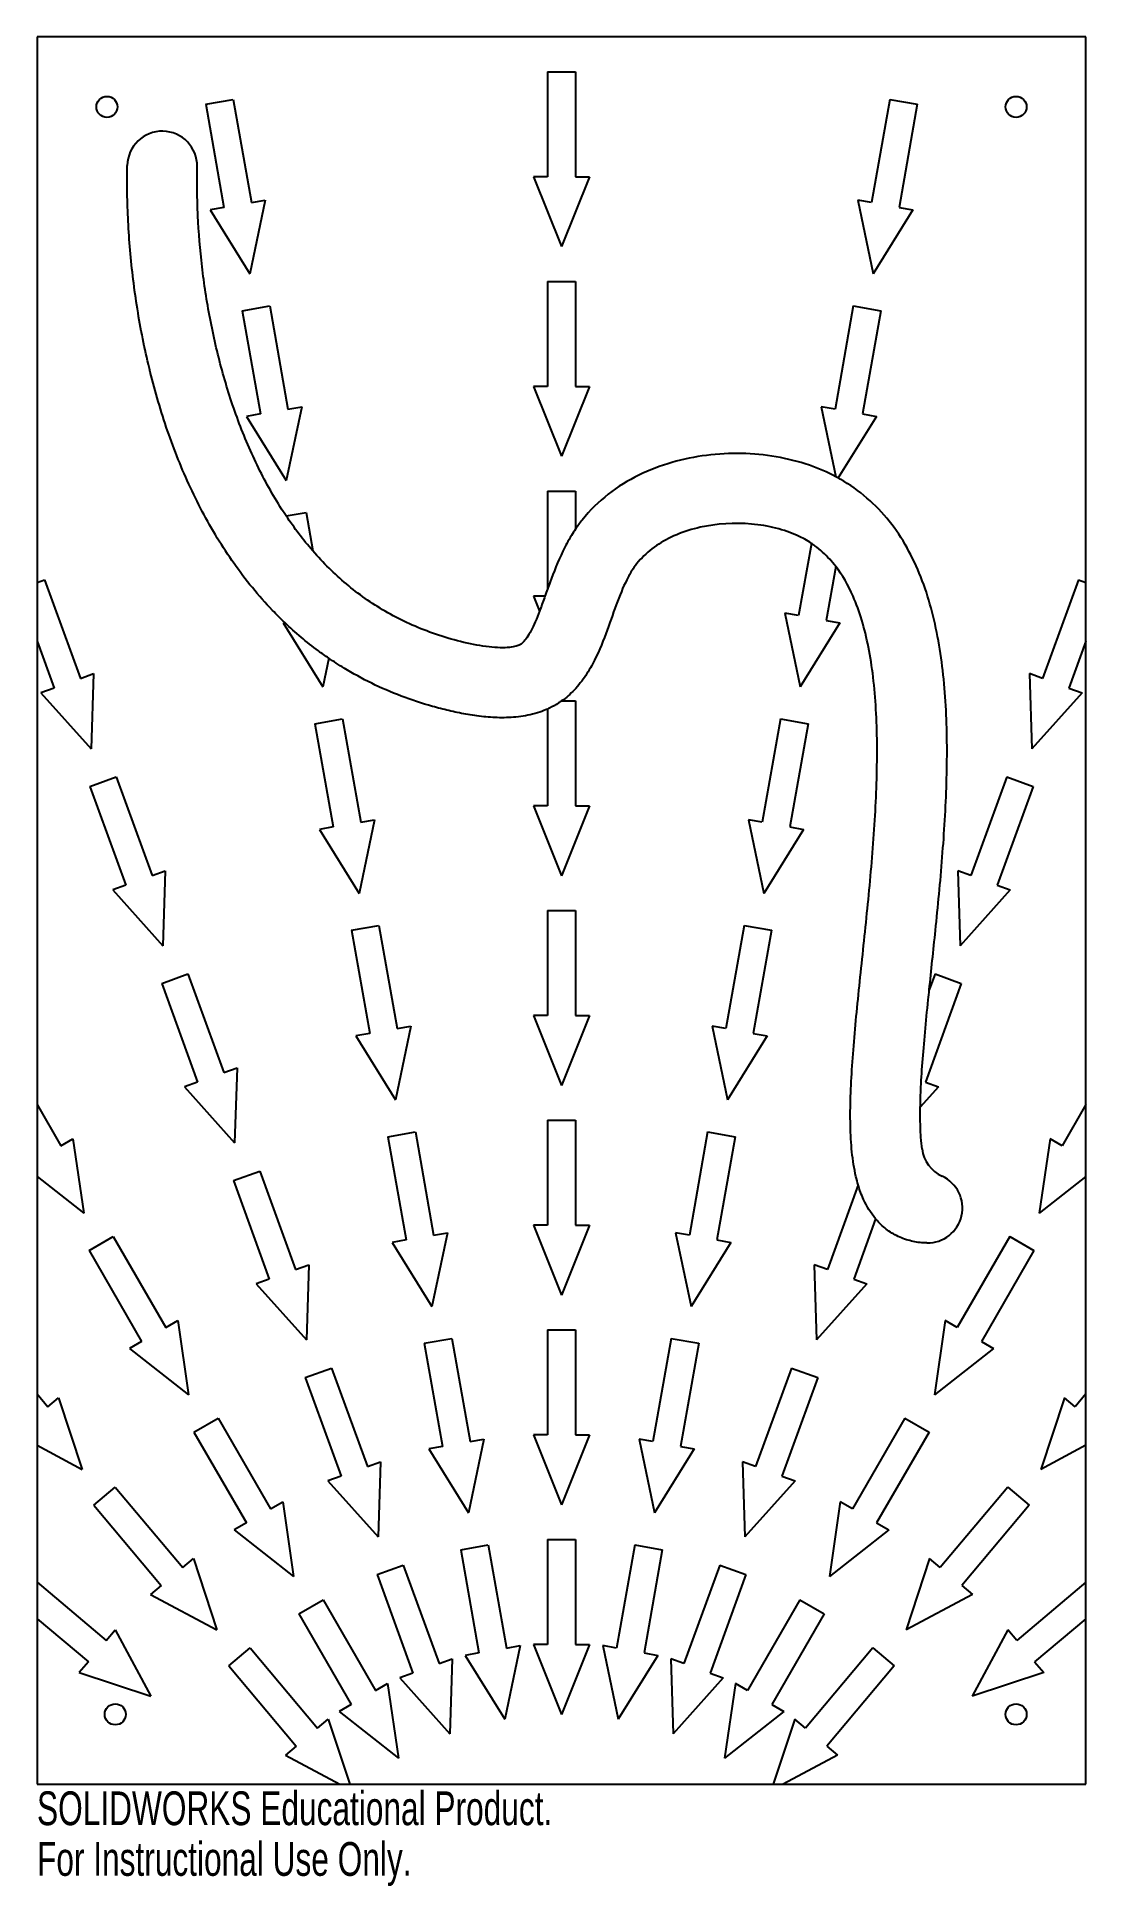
# Model space of a CAD drawing. Header units: millimetres. Extents: x -150 to 0, y -15 to 250.
import ezdxf

# ---------------------------------------------------------------- set-up
doc = ezdxf.new("R2010")
doc.units = ezdxf.units.MM
doc.styles.add('SLDTEXTSTYLE0', font='TXT', dxfattribs={"width": 0.7})

msp = doc.modelspace()

# ---------------------------------------------------------------- linework, layer by layer
at = {"color": 7, "linetype": 'Continuous', "lineweight": 25}
for p, q in [((-150, 250), (-150, 0)), ((0, 250), (-150, 250)), ((0, 0), (0, 250)), ((-77, 245), (-77, 230)), ((-77, 245), (-73, 245)), ((-73, 245), (-73, 230)), ((-125.88, 240.37), (-121.94, 241.07)), ((-121.94, 241.07), (-119.33, 226.3)), ((-28.06, 241.07), (-30.67, 226.3)), ((-28.06, 241.07), (-24.12, 240.37)), ((-125.88, 240.37), (-123.27, 225.6)), ((-24.12, 240.37), (-26.73, 225.6)), ((-77, 230), (-79, 230)), ((-79, 230), (-75, 220)), ((-71, 230), (-75, 220)), ((-73, 230), (-71, 230)), ((-123.27, 225.6), (-125.24, 225.25)), ((-125.24, 225.25), (-119.57, 216.1)), ((-117.36, 226.64), (-119.57, 216.1)), ((-119.33, 226.3), (-117.36, 226.64)), ((-30.67, 226.3), (-32.64, 226.64)), ((-32.64, 226.64), (-30.43, 216.1)), ((-24.76, 225.25), (-30.43, 216.1)), ((-26.73, 225.6), (-24.76, 225.25)), ((-77, 215), (-77, 200)), ((-77, 215), (-73, 215)), ((-73, 215), (-73, 200)), ((-120.67, 210.83), (-116.73, 211.52)), ((-120.67, 210.83), (-118.06, 196.06)), ((-116.73, 211.52), (-114.12, 196.75)), ((-33.27, 211.52), (-35.88, 196.75)), ((-33.27, 211.52), (-29.33, 210.83)), ((-29.33, 210.83), (-31.94, 196.06)), ((-77, 200), (-79, 200)), ((-79, 200), (-75, 190)), ((-71, 200), (-75, 190)), ((-73, 200), (-71, 200)), ((-118.06, 196.06), (-120.03, 195.71)), ((-112.15, 197.1), (-114.36, 186.56)), ((-114.12, 196.75), (-112.15, 197.1)), ((-35.88, 196.75), (-37.85, 197.1)), ((-37.85, 197.1), (-35.75, 187.08)), ((-31.94, 196.06), (-29.97, 195.71)), ((-120.03, 195.71), (-114.36, 186.56)), ((-29.97, 195.71), (-35.43, 186.9)), ((-77, 185), (-73, 185)), ((-77, 185), (-77, 171.01)), ((-73, 185), (-73, 179.58)), ((-114.37, 181.48), (-111.52, 181.98)), ((-111.52, 181.98), (-110.55, 176.46)), ((-39.26, 177.54), (-41.09, 167.21)), ((-150, 171.93), (-148.93, 172.32)), ((-148.93, 172.32), (-143.8, 158.22)), ((-35.78, 174.25), (-37.15, 166.51)), ((-1.07, 172.32), (-6.2, 158.22)), ((-1.07, 172.32), (0, 171.93)), ((-77.36, 170), (-79, 170)), ((-79, 170), (-78.14, 167.85)), ((-41.09, 167.21), (-43.06, 167.56)), ((-43.06, 167.56), (-40.85, 157.01)), ((-114.57, 166.21), (-114.82, 166.17)), ((-114.82, 166.17), (-109.15, 157.01)), ((-35.18, 166.17), (-40.85, 157.01)), ((-37.15, 166.51), (-35.18, 166.17)), ((-150, 163.56), (-147.56, 156.85)), ((0, 163.56), (-2.44, 156.85)), ((-143.8, 158.22), (-141.92, 158.91)), ((-141.92, 158.91), (-142.26, 148.14)), ((-108.29, 161.12), (-109.15, 157.01)), ((-6.2, 158.22), (-8.08, 158.91)), ((-8.08, 158.91), (-7.74, 148.14)), ((-147.56, 156.85), (-149.44, 156.17)), ((-149.44, 156.17), (-142.26, 148.14)), ((-0.56, 156.17), (-7.74, 148.14)), ((-2.44, 156.85), (-0.56, 156.17)), ((-77, 153.84), (-77, 140)), ((-74.98, 155), (-73, 155)), ((-73, 155), (-73, 140)), ((-110.25, 151.74), (-106.31, 152.44)), ((-110.25, 151.74), (-107.64, 136.97)), ((-106.31, 152.44), (-103.71, 137.66)), ((-43.69, 152.44), (-46.29, 137.66)), ((-43.69, 152.44), (-39.75, 151.74)), ((-39.75, 151.74), (-42.36, 136.97)), ((-142.43, 142.76), (-138.67, 144.13)), ((-138.67, 144.13), (-133.54, 130.03)), ((-11.33, 144.13), (-16.46, 130.03)), ((-11.33, 144.13), (-7.57, 142.76)), ((-142.43, 142.76), (-137.3, 128.66)), ((-7.57, 142.76), (-12.7, 128.66)), ((-101.74, 138.01), (-103.94, 127.47)), ((-103.71, 137.66), (-101.74, 138.01)), ((-77, 140), (-79, 140)), ((-79, 140), (-75, 130)), ((-71, 140), (-75, 130)), ((-73, 140), (-71, 140)), ((-46.29, 137.66), (-48.26, 138.01)), ((-48.26, 138.01), (-46.06, 127.47)), ((-107.64, 136.97), (-109.61, 136.62)), ((-109.61, 136.62), (-103.94, 127.47)), ((-40.39, 136.62), (-46.06, 127.47)), ((-42.36, 136.97), (-40.39, 136.62)), ((-133.54, 130.03), (-131.66, 130.71)), ((-131.66, 130.71), (-132, 119.95)), ((-16.46, 130.03), (-18.34, 130.71)), ((-18.34, 130.71), (-18, 119.95)), ((-137.3, 128.66), (-139.18, 127.98)), ((-139.18, 127.98), (-132, 119.95)), ((-10.82, 127.98), (-18, 119.95)), ((-12.7, 128.66), (-10.82, 127.98)), ((-77, 125), (-73, 125)), ((-77, 125), (-77, 110)), ((-73, 125), (-73, 110)), ((-105.04, 122.2), (-101.1, 122.89)), ((-105.04, 122.2), (-102.43, 107.42)), ((-101.1, 122.89), (-98.5, 108.12)), ((-48.9, 122.89), (-51.5, 108.12)), ((-48.9, 122.89), (-44.96, 122.2)), ((-44.96, 122.2), (-47.57, 107.42)), ((-132.17, 114.57), (-128.41, 115.94)), ((-132.17, 114.57), (-127.04, 100.47)), ((-128.41, 115.94), (-123.28, 101.84)), ((-17.83, 114.57), (-22.96, 100.47)), ((-21.59, 115.94), (-22.41, 113.68)), ((-21.59, 115.94), (-17.83, 114.57)), ((-77, 110), (-79, 110)), ((-79, 110), (-75, 100)), ((-71, 110), (-75, 100)), ((-73, 110), (-71, 110)), ((-102.43, 107.42), (-104.4, 107.08)), ((-104.4, 107.08), (-98.73, 97.92)), ((-96.53, 108.47), (-98.73, 97.92)), ((-98.5, 108.12), (-96.53, 108.47)), ((-51.5, 108.12), (-53.47, 108.47)), ((-53.47, 108.47), (-51.27, 97.92)), ((-45.6, 107.08), (-51.27, 97.92)), ((-47.57, 107.42), (-45.6, 107.08)), ((-123.28, 101.84), (-121.4, 102.52)), ((-121.4, 102.52), (-121.74, 91.76)), ((-127.04, 100.47), (-128.92, 99.79)), ((-128.92, 99.79), (-121.74, 91.76)), ((-21.08, 99.79), (-23.69, 96.87)), ((-22.96, 100.47), (-21.08, 99.79)), ((-150, 97.26), (-146.59, 91.35)), ((0, 97.26), (-3.41, 91.35)), ((-99.83, 92.65), (-95.89, 93.35)), ((-99.83, 92.65), (-97.23, 77.88)), ((-95.89, 93.35), (-93.29, 78.58)), ((-77, 95), (-73, 95)), ((-77, 95), (-77, 80)), ((-73, 95), (-73, 80)), ((-54.11, 93.35), (-56.71, 78.58)), ((-54.11, 93.35), (-50.17, 92.65)), ((-50.17, 92.65), (-52.77, 77.88)), ((-146.59, 91.35), (-144.86, 92.35)), ((-144.86, 92.35), (-143.32, 81.69)), ((-5.14, 92.35), (-6.68, 81.69)), ((-3.41, 91.35), (-5.14, 92.35)), ((-121.91, 86.38), (-118.15, 87.74)), ((-118.15, 87.74), (-113.02, 73.65)), ((-150, 86.95), (-143.32, 81.69)), ((-121.91, 86.38), (-116.78, 72.28)), ((-32.58, 85.75), (-36.98, 73.65)), ((0, 86.95), (-6.68, 81.69)), ((-77, 80), (-79, 80)), ((-79, 80), (-75, 70)), ((-71, 80), (-75, 70)), ((-73, 80), (-71, 80)), ((-30.09, 80.9), (-33.22, 72.28)), ((-142.56, 76.36), (-139.09, 78.36)), ((-139.09, 78.36), (-131.59, 65.37)), ((-97.23, 77.88), (-99.2, 77.53)), ((-99.2, 77.53), (-93.52, 68.38)), ((-91.32, 78.92), (-93.52, 68.38)), ((-93.29, 78.58), (-91.32, 78.92)), ((-56.71, 78.58), (-58.68, 78.92)), ((-58.68, 78.92), (-56.48, 68.38)), ((-50.8, 77.53), (-56.48, 68.38)), ((-52.77, 77.88), (-50.8, 77.53)), ((-10.91, 78.36), (-18.41, 65.37)), ((-10.91, 78.36), (-7.44, 76.36)), ((-142.56, 76.36), (-135.06, 63.37)), ((-113.02, 73.65), (-111.14, 74.33)), ((-111.14, 74.33), (-111.48, 63.57)), ((-36.98, 73.65), (-38.86, 74.33)), ((-38.86, 74.33), (-38.52, 63.57)), ((-7.44, 76.36), (-14.94, 63.37)), ((-116.78, 72.28), (-118.65, 71.6)), ((-118.65, 71.6), (-111.48, 63.57)), ((-31.35, 71.6), (-38.52, 63.57)), ((-33.22, 72.28), (-31.35, 71.6)), ((-131.59, 65.37), (-129.86, 66.37)), ((-129.86, 66.37), (-128.32, 55.71)), ((-20.14, 66.37), (-21.68, 55.71)), ((-18.41, 65.37), (-20.14, 66.37)), ((-94.62, 63.11), (-90.68, 63.8)), ((-90.68, 63.8), (-88.08, 49.03)), ((-77, 65), (-73, 65)), ((-77, 65), (-77, 50)), ((-73, 65), (-73, 50)), ((-59.32, 63.8), (-61.92, 49.03)), ((-59.32, 63.8), (-55.38, 63.11)), ((-135.06, 63.37), (-136.79, 62.37)), ((-136.79, 62.37), (-128.32, 55.71)), ((-94.62, 63.11), (-92.02, 48.34)), ((-55.38, 63.11), (-57.98, 48.34)), ((-13.21, 62.37), (-21.68, 55.71)), ((-14.94, 63.37), (-13.21, 62.37)), ((-111.65, 58.19), (-107.89, 59.55)), ((-107.89, 59.55), (-102.76, 45.46)), ((-42.11, 59.55), (-47.24, 45.46)), ((-42.11, 59.55), (-38.35, 58.19)), ((-150, 55.84), (-148.45, 53.99)), ((-111.65, 58.19), (-106.51, 44.09)), ((-38.35, 58.19), (-43.49, 44.09)), ((0, 55.84), (-1.55, 53.99)), ((-148.45, 53.99), (-146.92, 55.28)), ((-146.92, 55.28), (-143.55, 45.05)), ((-3.08, 55.28), (-6.45, 45.05)), ((-1.55, 53.99), (-3.08, 55.28)), ((-127.56, 50.38), (-124.09, 52.38)), ((-127.56, 50.38), (-120.06, 37.39)), ((-124.09, 52.38), (-116.59, 39.39)), ((-25.91, 52.38), (-33.41, 39.39)), ((-22.44, 50.38), (-29.94, 37.39)), ((-25.91, 52.38), (-22.44, 50.38)), ((-150, 48.51), (-143.55, 45.05)), ((-92.02, 48.34), (-93.99, 47.99)), ((-93.99, 47.99), (-88.31, 38.84)), ((-86.11, 49.38), (-88.31, 38.84)), ((-88.08, 49.03), (-86.11, 49.38)), ((-77, 50), (-79, 50)), ((-79, 50), (-75, 40)), ((-71, 50), (-75, 40)), ((-73, 50), (-71, 50)), ((-61.92, 49.03), (-63.89, 49.38)), ((-63.89, 49.38), (-61.69, 38.84)), ((-56.01, 47.99), (-61.69, 38.84)), ((-57.98, 48.34), (-56.01, 47.99)), ((0, 48.51), (-6.45, 45.05)), ((-102.76, 45.46), (-100.88, 46.14)), ((-100.88, 46.14), (-101.22, 35.38)), ((-47.24, 45.46), (-49.12, 46.14)), ((-49.12, 46.14), (-48.78, 35.38)), ((-141.87, 39.93), (-138.81, 42.5)), ((-138.81, 42.5), (-129.16, 31.01)), ((-106.51, 44.09), (-108.39, 43.41)), ((-108.39, 43.41), (-101.22, 35.38)), ((-41.61, 43.41), (-48.78, 35.38)), ((-43.49, 44.09), (-41.61, 43.41)), ((-11.19, 42.5), (-20.84, 31.01)), ((-11.19, 42.5), (-8.13, 39.93)), ((-141.87, 39.93), (-132.23, 28.44)), ((-116.59, 39.39), (-114.86, 40.39)), ((-114.86, 40.39), (-113.32, 29.73)), ((-35.14, 40.39), (-36.68, 29.73)), ((-33.41, 39.39), (-35.14, 40.39)), ((-8.13, 39.93), (-17.77, 28.44)), ((-120.06, 37.39), (-121.79, 36.39)), ((-29.94, 37.39), (-28.21, 36.39)), ((-121.79, 36.39), (-113.32, 29.73)), ((-77, 35), (-73, 35)), ((-77, 35), (-77, 20)), ((-73, 35), (-73, 20)), ((-28.21, 36.39), (-36.68, 29.73)), ((-129.16, 31.01), (-127.63, 32.3)), ((-127.63, 32.3), (-124.27, 22.07)), ((-89.41, 33.56), (-85.47, 34.26)), ((-89.41, 33.56), (-86.81, 18.79)), ((-85.47, 34.26), (-82.87, 19.49)), ((-64.53, 34.26), (-67.13, 19.49)), ((-64.53, 34.26), (-60.59, 33.56)), ((-60.59, 33.56), (-63.19, 18.79)), ((-22.37, 32.3), (-25.73, 22.07)), ((-20.84, 31.01), (-22.37, 32.3)), ((-101.38, 30), (-97.63, 31.36)), ((-101.38, 30), (-96.25, 15.9)), ((-97.63, 31.36), (-92.5, 17.27)), ((-52.37, 31.36), (-57.5, 17.27)), ((-48.62, 30), (-53.75, 15.9)), ((-52.37, 31.36), (-48.62, 30)), ((-150, 28.89), (-140.09, 20.58)), ((-132.23, 28.44), (-133.76, 27.16)), ((-133.76, 27.16), (-124.27, 22.07)), ((-16.24, 27.16), (-25.73, 22.07)), ((-17.77, 28.44), (-16.24, 27.16)), ((0, 28.89), (-9.91, 20.58)), ((-112.56, 24.4), (-109.09, 26.4)), ((-112.56, 24.4), (-105.06, 11.41)), ((-109.09, 26.4), (-101.59, 13.41)), ((-40.91, 26.4), (-48.41, 13.41)), ((-37.44, 24.4), (-44.94, 11.41)), ((-40.91, 26.4), (-37.44, 24.4)), ((-150, 23.67), (-142.66, 17.52)), ((-140.09, 20.58), (-138.81, 22.11)), ((-138.81, 22.11), (-133.72, 12.62)), ((-11.19, 22.11), (-16.28, 12.62)), ((-9.91, 20.58), (-11.19, 22.11)), ((0, 23.67), (-7.34, 17.52)), ((-122.59, 16.95), (-119.52, 19.52)), ((-119.52, 19.52), (-109.88, 8.03)), ((-86.81, 18.79), (-88.78, 18.44)), ((-80.9, 19.83), (-83.1, 9.29)), ((-82.87, 19.49), (-80.9, 19.83)), ((-77, 20), (-79, 20)), ((-79, 20), (-75, 10)), ((-71, 20), (-75, 10)), ((-73, 20), (-71, 20)), ((-67.13, 19.49), (-69.1, 19.83)), ((-69.1, 19.83), (-66.9, 9.29)), ((-63.19, 18.79), (-61.22, 18.44)), ((-30.48, 19.52), (-40.12, 8.03)), ((-30.48, 19.52), (-27.41, 16.95)), ((-142.66, 17.52), (-143.95, 15.98)), ((-143.95, 15.98), (-133.72, 12.62)), ((-122.59, 16.95), (-112.95, 5.46)), ((-96.25, 15.9), (-98.13, 15.22)), ((-92.5, 17.27), (-90.62, 17.95)), ((-90.62, 17.95), (-90.95, 7.19)), ((-88.78, 18.44), (-83.1, 9.29)), ((-61.22, 18.44), (-66.9, 9.29)), ((-57.5, 17.27), (-59.38, 17.95)), ((-59.38, 17.95), (-59.05, 7.19)), ((-53.75, 15.9), (-51.87, 15.22)), ((-27.41, 16.95), (-37.05, 5.46)), ((-6.05, 15.98), (-16.28, 12.62)), ((-7.34, 17.52), (-6.05, 15.98)), ((-101.59, 13.41), (-99.86, 14.41)), ((-99.86, 14.41), (-98.32, 3.75)), ((-98.13, 15.22), (-90.95, 7.19)), ((-51.87, 15.22), (-59.05, 7.19)), ((-50.14, 14.41), (-51.68, 3.75)), ((-48.41, 13.41), (-50.14, 14.41)), ((-105.06, 11.41), (-106.79, 10.41)), ((-44.94, 11.41), (-43.21, 10.41)), ((-109.88, 8.03), (-108.35, 9.32)), ((-108.35, 9.32), (-105.29, 0)), ((-106.79, 10.41), (-98.32, 3.75)), ((-43.21, 10.41), (-51.68, 3.75)), ((-41.65, 9.32), (-44.71, 0)), ((-40.12, 8.03), (-41.65, 9.32)), ((-112.95, 5.46), (-114.48, 4.18)), ((-37.05, 5.46), (-35.52, 4.18)), ((-114.48, 4.18), (-106.69, 0)), ((-35.52, 4.18), (-43.31, 0)), ((-150, 0), (0, 0))]:
    msp.add_line(p, q, dxfattribs=at)
for centre in [(-140, 240), (-10, 240), (-138.81, 10), (-10, 10)]:
    msp.add_circle(centre, 1.5, dxfattribs=at)
for centre, start, end in [((-132.09, 231.52), 358.8757, 178.8757), ((-18.48, 91.53), 187.3121, 245.2873), ((-22.67, 82.45), 269.1415, 65.2873)]:
    msp.add_arc(centre, 5, start, end, dxfattribs=at)
for points, knots in [([(-114.57, 166.21), (-115.17, 166.78), (-117.81, 169.41), (-121.99, 174.55), (-126.52, 182.02), (-130.14, 190.01), (-132.94, 198.34), (-134.99, 206.83), (-136.35, 215.34), (-136.94, 222.28), (-137.12, 227.7), (-137.12, 230.3), (-137.09, 231.62)], [0.7411492, 0.7411492, 0.7411492, 0.7411492, 0.75, 0.78125, 0.8125, 0.84375, 0.875, 0.90625, 0.9375, 0.96875, 0.984375, 1, 1, 1, 1]), ([(-114.37, 181.48), (-114.51, 181.68), (-115.94, 183.85), (-118.43, 188.26), (-121.34, 195.08), (-123.64, 202.29), (-125.34, 209.7), (-126.48, 217.15), (-126.97, 223.25), (-127.12, 228), (-127.12, 230.27), (-127.09, 231.42)], [0.7866559, 0.7866559, 0.7866559, 0.7866559, 0.7897798, 0.8198113, 0.8498427, 0.8798742, 0.9099056, 0.9399371, 0.9699685, 0.9849843, 1, 1, 1, 1]), ([(-35.75, 187.08), (-36.96, 187.72), (-39.73, 188.91), (-45.86, 190.45), (-52.61, 190.6), (-59.24, 189.26), (-64.01, 187.45), (-68.42, 184.74), (-71.33, 181.91), (-72.7, 180.02), (-73, 179.58)], [0.4014982, 0.4014982, 0.4014982, 0.4014982, 0.4143866, 0.4294023, 0.4594338, 0.4744495, 0.4894652, 0.5044809, 0.5194967, 0.5239745, 0.5239745, 0.5239745, 0.5239745]), ([(-22.41, 113.68), (-22.13, 116.42), (-21.46, 122.61), (-20.49, 132.61), (-19.83, 143.28), (-19.85, 153.76), (-20.87, 163.73), (-23.29, 172.92), (-26.96, 179.66), (-31.21, 184.14), (-33.86, 186.02), (-35.34, 186.85), (-35.43, 186.9)], [0.1636136, 0.1636136, 0.1636136, 0.1636136, 0.1891506, 0.2191821, 0.2492136, 0.279245, 0.3092765, 0.3393079, 0.3693394, 0.3843551, 0.3993708, 0.400343, 0.400343, 0.400343, 0.400343]), ([(-110.55, 176.46), (-110.56, 176.47), (-111.93, 178.04), (-113.2, 179.72), (-114.37, 181.48)], [0.75941522, 0.75941522, 0.75941522, 0.75941522, 0.75974834, 0.78665589, 0.78665589, 0.78665589, 0.78665589]), ([(-39.26, 177.54), (-39.88, 177.96), (-41.4, 178.8), (-44.27, 179.81), (-48.98, 180.6), (-54.07, 180.29), (-58.61, 178.87), (-61.53, 177.3), (-63.47, 175.62), (-64.67, 174.11), (-65.76, 172.29), (-67.01, 169.33), (-68.43, 165.18), (-69.84, 161.54), (-71.47, 158.63), (-73.01, 156.63), (-74.31, 155.47), (-74.98, 155)], [0.3940028, 0.3940028, 0.3940028, 0.3940028, 0.40625, 0.421875, 0.4375, 0.46875, 0.484375, 0.5, 0.515625, 0.5234375, 0.53125, 0.546875, 0.5625, 0.578125, 0.5859375, 0.59375, 0.6002108, 0.6002108, 0.6002108, 0.6002108]), ([(-73, 179.58), (-73.2, 179.28), (-73.88, 178.23), (-75.24, 175.66), (-76.25, 173.07), (-76.88, 171.34), (-77, 171.01)], [0.5239745, 0.5239745, 0.5239745, 0.5239745, 0.52700454, 0.5345124, 0.54952813, 0.55318206, 0.55318206, 0.55318206, 0.55318206]), ([(-35.78, 174.25), (-36.06, 174.61), (-36.98, 175.71), (-38.15, 176.77), (-39.09, 177.43), (-39.26, 177.54)], [0.36786697, 0.36786697, 0.36786697, 0.36786697, 0.375, 0.390625, 0.39400276, 0.39400276, 0.39400276, 0.39400276]), ([(-78.14, 167.85), (-78.55, 166.76), (-79.17, 165.3), (-79.97, 163.98), (-80.5, 163.35), (-80.83, 163.1), (-81.05, 162.98), (-81.4, 162.84), (-82.11, 162.66), (-83.79, 162.55), (-86.6, 162.82), (-90.39, 163.69), (-93.89, 164.81), (-97.18, 166.18), (-101.26, 168.33), (-105.85, 171.58), (-109.06, 174.75), (-110.55, 176.46)], [0.5655512, 0.5655512, 0.5655512, 0.5655512, 0.5795596, 0.5870675, 0.5945753, 0.6020832, 0.6058371, 0.609591, 0.6170989, 0.6246068, 0.6396225, 0.6546382, 0.669654, 0.6846697, 0.6996854, 0.7297169, 0.7594152, 0.7594152, 0.7594152, 0.7594152]), ([(-32.58, 85.75), (-32.69, 86.15), (-33.09, 87.67), (-33.52, 90.43), (-33.8, 95.5), (-33.53, 102.6), (-32.64, 112.22), (-31.51, 122.58), (-30.46, 133.29), (-29.81, 143.91), (-29.87, 153.96), (-30.91, 162.95), (-32.95, 169.77), (-34.84, 173.03), (-35.78, 174.25)], [0.0569359, 0.0569359, 0.0569359, 0.0569359, 0.0625, 0.078125, 0.09375, 0.125, 0.15625, 0.1875, 0.21875, 0.25, 0.28125, 0.3125, 0.34375, 0.367867, 0.367867, 0.367867, 0.367867]), ([(-77.36, 170), (-77.6, 169.33), (-77.85, 168.6), (-78.11, 167.93), (-78.14, 167.85)], [0.556920564, 0.556920564, 0.556920564, 0.556920564, 0.56454386, 0.56555125, 0.56555125, 0.56555125, 0.56555125]), ([(-108.29, 161.12), (-108.79, 161.46), (-111, 163.04), (-113.06, 164.77), (-114.57, 166.21)], [0.71234265, 0.71234265, 0.71234265, 0.71234265, 0.71875, 0.7411492, 0.7411492, 0.7411492, 0.7411492]), ([(-77, 153.84), (-77.36, 153.68), (-78.65, 153.18), (-80.84, 152.7), (-83.53, 152.55), (-86.14, 152.71), (-88.68, 153.08), (-91.12, 153.6), (-94.23, 154.4), (-97.97, 155.64), (-102.18, 157.47), (-105.59, 159.35), (-107.57, 160.63), (-108.29, 161.12)], [0.6062732, 0.6062732, 0.6062732, 0.6062732, 0.609375, 0.6171875, 0.625, 0.6328125, 0.640625, 0.6484375, 0.65625, 0.671875, 0.6875, 0.703125, 0.7123426, 0.7123426, 0.7123426, 0.7123426]), ([(-74.98, 155), (-75.12, 154.9), (-75.67, 154.52), (-76.36, 154.14), (-76.91, 153.88), (-77, 153.84)], [0.60021075, 0.60021075, 0.60021075, 0.60021075, 0.6015625, 0.60546875, 0.606273244, 0.606273244, 0.606273244, 0.606273244]), ([(-23.69, 96.87), (-23.68, 97.63), (-23.62, 99.65), (-23.32, 104.53), (-22.84, 109.52), (-22.46, 113.2), (-22.41, 113.68)], [0.10435308, 0.10435308, 0.10435308, 0.10435308, 0.11407199, 0.12908772, 0.15911918, 0.16361358, 0.16361358, 0.16361358, 0.16361358]), ([(-23.44, 90.89), (-23.51, 91.41), (-23.65, 92.84), (-23.71, 94.9), (-23.7, 96.46), (-23.69, 96.87)], [0.0744175, 0.0744175, 0.0744175, 0.0744175, 0.08404053, 0.09905626, 0.10435308, 0.10435308, 0.10435308, 0.10435308]), ([(-30.09, 80.9), (-30.81, 81.76), (-31.76, 83.37), (-32.37, 85.04), (-32.58, 85.75)], [0.03289692, 0.03289692, 0.03289692, 0.03289692, 0.046875, 0.05693594, 0.05693594, 0.05693594, 0.05693594]), ([(-22.74, 77.45), (-23.4, 77.46), (-24.72, 77.59), (-26.67, 78.21), (-28.43, 79.24), (-29.5, 80.22), (-30, 80.8), (-30.09, 80.9)], [0, 0, 0, 0, 0.0078125, 0.015625, 0.0234375, 0.03125, 0.03289692, 0.03289692, 0.03289692, 0.03289692])]:
    msp.add_open_spline(points, degree=3, knots=knots, dxfattribs=at)
for points in [[(-35.43, 186.9), (-35.54, 186.96), (-35.64, 187.02), (-35.75, 187.08)], [(-77, 171.01), (-77.12, 170.66), (-77.24, 170.33), (-77.36, 170)]]:
    msp.add_open_spline(points, degree=3, dxfattribs=at)

# ---------------------------------------------------------------- texts
at = {"color": 7, "linetype": 'Continuous', "char_height": 4.8336, "attachment_point": 1, "style": 'SLDTEXTSTYLE0'}
for s, insert in [('SOLIDWORKS Educational Product.', (-150, -1.02)), ('For Instructional Use Only.', (-150, -8.27))]:
    msp.add_mtext(s, dxfattribs=dict(at, insert=insert))

doc.saveas('drawing.dxf')
